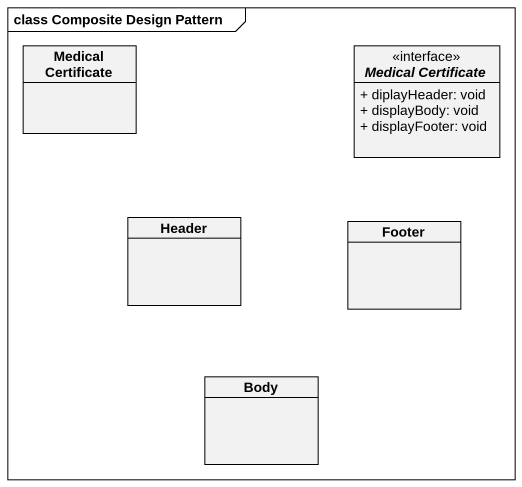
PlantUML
@startuml
mainframe class Composite Design Pattern
hide circle
hide empty members
skinparam classAttributeIconSize 0
class "Medical Certificate" as Medical_Certificate
interface "Medical Certificate" as Medical_Certificate_2 {
  + diplayHeader: void
  + displayBody: void
  + displayFooter: void
}
class "Header" as Header_
class "Footer" as Footer_
class Body
@enduml
